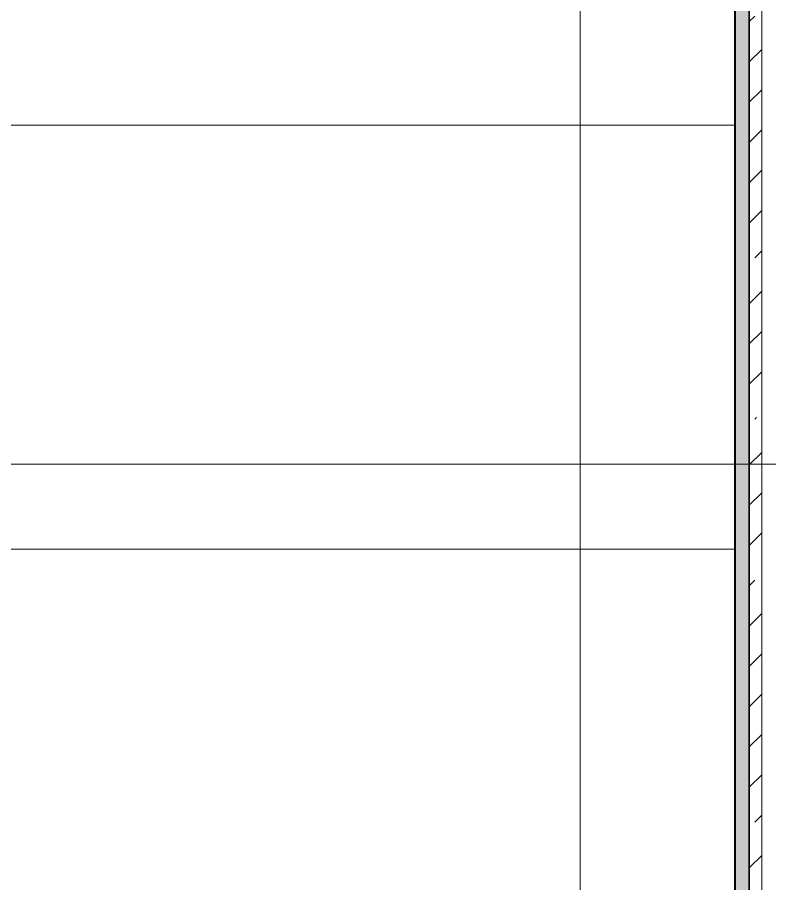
# Model space of a CAD drawing. Header units: millimetres. Extents: x -3377 to 186574, y -8553 to 29000.
# Drawn here: x 37234 to 38299, y 3006 to 4232 of the extents above; entities that cross this region are included whole.
import ezdxf

# ---------------------------------------------------------------- set-up
doc = ezdxf.new("R2010")
doc.units = ezdxf.units.MM
for name, color, linetype, lineweight in [('A-CLNG-PATT', 7, 'Continuous', 9), ('A-DETL-GENF', 7, 'Continuous', 9), ('I-WALL', 7, 'Continuous', 9), ('Оси', 7, 'Continuous', 9)]:
    doc.layers.add(name, color=color, linetype=linetype, lineweight=lineweight)
doc.layers.add('A-WALL-1', color=7, linetype='Continuous', lineweight=35, true_color=0x3c3c3c)
doc.layers.add('A-WALL-2', color=7, linetype='Continuous', lineweight=25, true_color=0x3c3c3c)

# ---------------------------------------------------------------- blocks, each defined once
blk = doc.blocks.new('DET_L_Линия разрыва - М100-30654710-План расстановки осветительного оборудования 1 этажа в осях 1-12')
at = {"layer": 'A-DETL-GENF'}
blk.add_line((11739.9, 0), (0, 0), dxfattribs=at)

msp = doc.modelspace()

# ---------------------------------------------------------------- hatches: boundary and pattern name
at = {"layer": 'A-CLNG-PATT'}
h = msp.add_hatch(dxfattribs=at)
h.set_pattern_fill('FP_89', color=256, style=0, pattern_type=2)
h.set_pattern_definition([(180, (30830.24, 5279), (7e-14, -600), []), (270, (30830.2, 5279), (1200, 7e-14), [])])
h.paths.add_polyline_path([(29628.7, 521), (38250, 521), (38250, 7050), (37190, 7050), (37189, 7680), (33630, 7679), (33630, 7280), (32991.3, 7280), (32991.3, 7680), (29829.7, 7680), (29829.7, 7280), (29628.7, 7280), (29628.7, 523.3)])
h.paths.add_polyline_path([(35918.3, 1080), (35631.8, 1080), (35631.8, 1680), (36831.8, 1680), (36831.8, 1080)])
h.paths.add_polyline_path([(34430.8, 1080), (33230.8, 1080), (33230.8, 1680), (34430.8, 1680), (34430.8, 1336.4)])
h.paths.add_polyline_path([(32030.8, 1080), (30830.8, 1080), (30830.8, 1680), (32030.8, 1680)])
h.paths.add_polyline_path([(36831.8, 3480), (35631.8, 3480), (35631.8, 4080), (36831.8, 4080)])
h.paths.add_polyline_path([(34430.8, 3480), (33230.8, 3480), (33230.8, 4080), (34430.8, 4080)])
h.paths.add_polyline_path([(32030.8, 3480), (30830.8, 3480), (30830.8, 4080), (32030.8, 4080)])
h.paths.add_polyline_path([(35918.3, 5880), (35631.8, 5880), (35631.8, 6480), (36831.8, 6480), (36831.8, 5880)])
h.paths.add_polyline_path([(33230.8, 5880), (33230.8, 6480), (34430.8, 6480), (34430.8, 5880)])
h.paths.add_polyline_path([(31438.7, 5880), (30830.8, 5880), (30830.8, 6480), (32030.8, 6480), (32030.8, 5880)])
at = {"layer": 'I-WALL'}
h = msp.add_hatch(dxfattribs=at)
h.set_pattern_fill('FP_1', color=256, style=0, pattern_type=2)
h.set_pattern_definition([(45, (0, 0), (-57.02463, 57.02463), []), (45, (57.025, 0), (-57.02463, 57.02463), [100.806, -20.161, 3.353, -16.808])])
h.paths.add_polyline_path([(38287.7, 400), (38287.7, 7400), (38270, 7400), (38270, 400)])
h = msp.add_hatch(dxfattribs=at)
h.set_pattern_fill('FP_85', color=256, style=0, pattern_type=2)
h.set_pattern_definition([(0, (0, 0), (121.92, 30.48), [10.058, -81.382, 10.058, -81.382, -487.68]), (0, (0, 0), (121.92, 30.48), [-182.88, 10.058, -172.822, 10.058, -81.382, -213.36]), (0, (0, 0), (121.92, 30.48), [-457.2, 10.058, -50.902, 10.058, -142.342]), (120, (45.72, 15.24), (-87.356454, 90.345817), [10.058, -81.382, 10.058, -81.382, -487.68]), (120, (45.72, 15.24), (-87.356454, 90.345817), [-182.88, 10.058, -172.822, 10.058, -81.382, -213.36]), (120, (45.72, 15.24), (-87.356454, 90.345817), [-457.2, 10.058, -50.902, 10.058, -142.342]), (240, (60.96, 76.2), (-34.563546, -120.825817), [10.058, -81.382, 10.058, -81.382, -487.68]), (240, (60.96, 76.2), (-34.563546, -120.825817), [-182.88, 10.058, -172.822, 10.058, -81.382, -213.36]), (240, (60.96, 76.2), (-34.563546, -120.825817), [-457.2, 10.058, -50.902, 10.058, -142.342])])
h.paths.add_polyline_path([(38270, 400), (38270, 7050), (38250, 7050), (38250, 400)])

# ---------------------------------------------------------------- linework, layer by layer
at = {"layer": 'A-WALL-1'}
msp.add_line((38270, 7400), (38270, 400), dxfattribs=at)
at = {"layer": 'A-WALL-2'}
msp.add_line((38250, 7050), (38250, 420), dxfattribs=at)
at = {"layer": 'I-WALL'}
msp.add_line((38249, 521), (38249, 7049), dxfattribs=at)
at = {"layer": 'Оси'}
msp.add_line((35997.1, 3600), (38497.1, 3600), dxfattribs=at)

# ---------------------------------------------------------------- block references
at = {"layer": 'A-DETL-GENF', "rotation": 90.00000000000031}
msp.add_blockref('DET_L_Линия разрыва - М100-30654710-План расстановки осветительного оборудования 1 этажа в осях 1-12', (38287.7, -280), dxfattribs=at)

doc.saveas('drawing.dxf')
